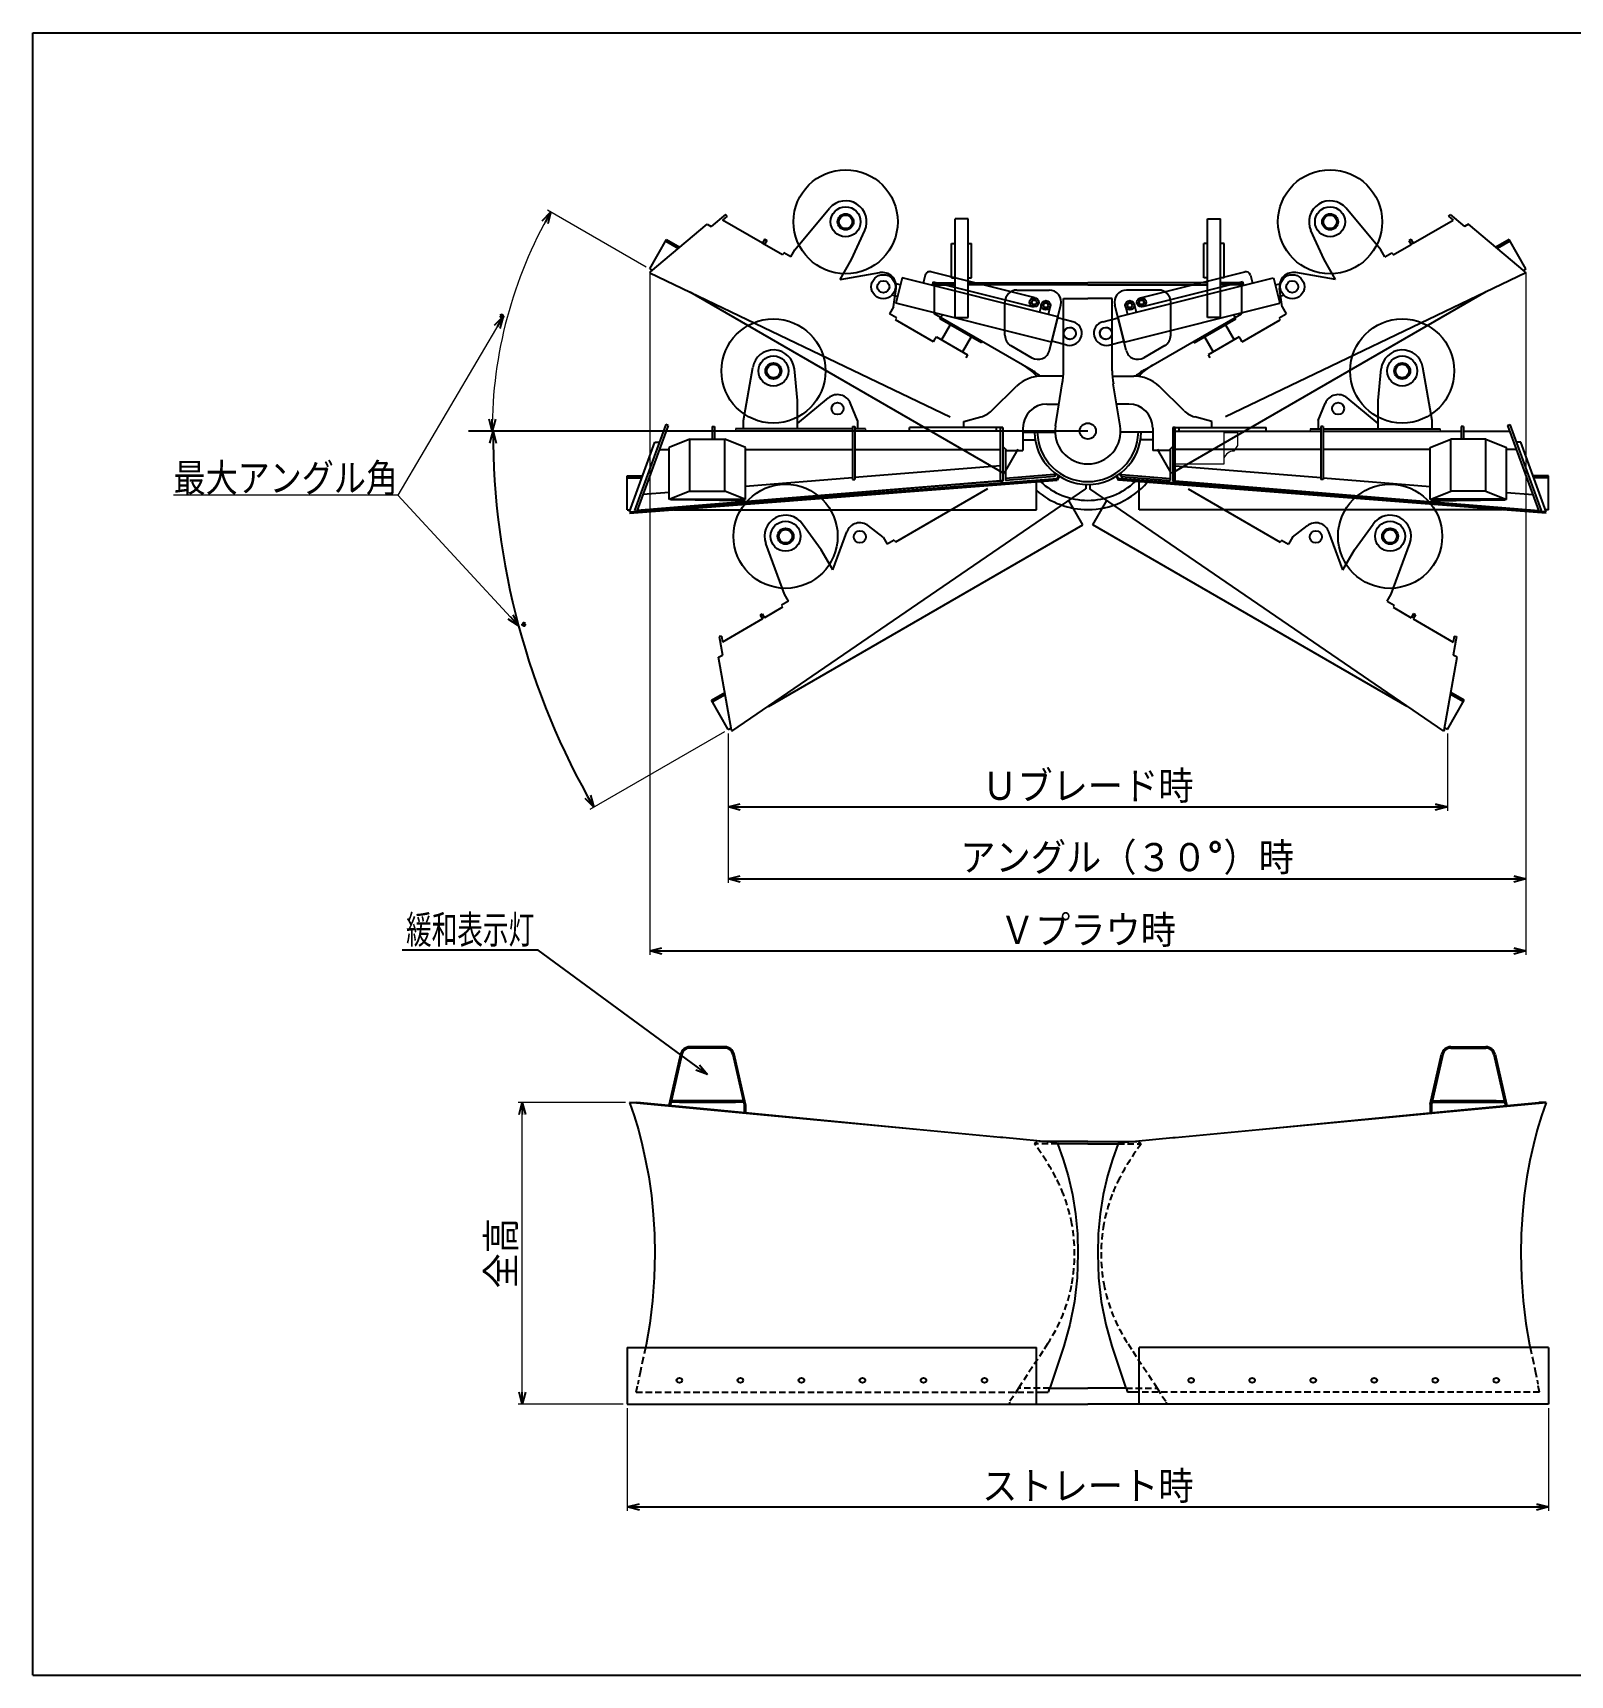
# Model space of a CAD drawing. Header units: millimetres. Extents: x -292 to 292, y -205 to 205.
# Drawn here: x -292 to 91.9, y -205 to 205 of the extents above; entities that cross this region are included whole.
import ezdxf
from ezdxf.enums import TextEntityAlignment as Align

# ---------------------------------------------------------------- set-up
doc = ezdxf.new("R2010")
doc.units = ezdxf.units.MM
doc.header["$LTSCALE"] = 0.25
doc.linetypes.add('DASHED2', pattern=[9.525, 6.35, -3.175])
doc.linetypes.add('DIVIDE', pattern=[31.75, 12.7, -6.35, 0, -6.35, 0, -6.35])
doc.layers.add('Layer0016', color=7, linetype='Continuous')
doc.styles.add('dcStyle0', font='txt.shx', dxfattribs={"bigfont": 'bigfont'})
doc.dimstyles.new('dc_Ang01', dxfattribs={"dimtxt": 8, "dimasz": 3.000002, "dimexe": 1, "dimexo": 1, "dimgap": 1.000001, "dimtad": 3, "dimdsep": 46, "dimtxsty": 'dcStyle0', "dimblk1": 'OPEN30', "dimblk2": 'OPEN30', "dimsah": 1, "dimcen": 0.09, "dimclrd": 7, "dimclre": 7, "dimclrt": 7, "dimadec": 0, "dimazin": 2, "dimtfac": 1, "dimtdec": 4, "dimtmove": 0, "dimatfit": 3, "dimfxl": 1, "dimarcsym": 1})
doc.dimstyles.new('dc_Rotated', dxfattribs={"dimtxt": 8, "dimasz": 3.000002, "dimexe": 1, "dimexo": 1, "dimgap": 1, "dimtad": 3, "dimdec": 1, "dimdsep": 46, "dimtxsty": 'dcStyle0', "dimblk1": 'OPEN30', "dimblk2": 'OPEN30', "dimsah": 1, "dimcen": 0.09, "dimclrd": 7, "dimclre": 7, "dimclrt": 7, "dimadec": 0, "dimazin": 2, "dimtfac": 1, "dimtdec": 4, "dimtmove": 0, "dimatfit": 3, "dimfxl": 1, "dimarcsym": 1})

# ---------------------------------------------------------------- blocks, each defined once
blk = doc.blocks.new('DC_GROUP_ＤＸ７_1')
at = {"layer": 'Layer0016', "color": 3, "linetype": 'Continuous', "lineweight": 25}
for p, q in [((-142.99, -62), (-141.84, -65.33)), ((-141.84, -65.33), (-140.79, -68.88)), ((-140.79, -68.88), (-139.83, -72.63)), ((-139.83, -72.63), (-138.97, -76.55)), ((-138.97, -76.55), (-138.21, -80.63)), ((-138.21, -80.63), (-137.54, -85.23)), ((-137.54, -85.23), (-137.06, -89.99)), ((-137.06, -89.99), (-136.76, -94.88)), ((-136.76, -94.88), (-136.66, -99.82)), ((-136.66, -99.82), (-136.81, -105.75)), ((-136.81, -105.75), (-137.23, -111.58)), ((-137.23, -111.58), (-137.92, -117.21)), ((-137.92, -117.21), (-138.88, -122.55)), ((-138.88, -122.55), (-139.02, -123.22))]:
    blk.add_line(p, q, dxfattribs=at)
at = {"layer": 'Layer0016', "color": 3, "linetype": 'DASHED2', "lineweight": 25}
for p, q in [((-139.56, -125.8), (-140.25, -129.06)), ((-139.02, -123.22), (-139.56, -125.8)), ((-140.25, -129.06), (-140.93, -132.32)), ((-141.35, -134.32), (-140.93, -132.32))]:
    blk.add_line(p, q, dxfattribs=at)
blk = doc.blocks.new('DC_GROUP_ＤＸ７_2')
at = {"layer": 'Layer0016', "color": 3, "linetype": 'Continuous', "lineweight": 25}
for p, q in [((-74.95, 143.8), (-76.53, 137.5)), ((-36.05, 134.08), (-74.95, 143.8)), ((-69.16, 144.52), (-69.67, 142.48)), ((-41.67, 138.83), (-67.76, 145.35)), ((-76.11, 139.19), (-77.47, 139.53)), ((-75.38, 142.1), (-76.74, 142.44)), ((-67.21, 142.84), (-67.44, 141.92)), ((-67.21, 142.84), (-42.22, 136.6)), ((-37.63, 127.78), (-76.53, 137.5)), ((-40.15, 137.27), (-40.66, 135.23)), ((-37.92, 136.71), (-38.43, 134.68)), ((-36.05, 134.08), (-37.63, 127.78)), ((-32.33, 132.89), (-36.11, 133.84)), ((-33.78, 127.07), (-37.57, 128.02))]:
    blk.add_line(p, q, dxfattribs=at)
for centre, radius in [((-79.62, 141.62), 3), ((-79.62, 141.62), 1.5), ((-41.94, 137.72), 1.15), ((-41.94, 137.72), 0.658), ((-41.94, 137.72), 0.572), ((-39.03, 136.99), 1.15), ((-39.03, 136.99), 0.658), ((-39.03, 136.99), 0.572), ((-33.05, 129.98), 1.5)]:
    blk.add_circle(centre, radius, dxfattribs=at)
for centre, radius, start, end in [((-68.04, 144.24), 1.15, 75.9717, 165.9717), ((-33.05, 129.98), 3, 255.9717, 75.9717)]:
    blk.add_arc(centre, radius, start, end, dxfattribs=at)
blk = doc.blocks.new('DC_GROUP_ＤＸ７_3')
at = {"layer": 'Layer0016', "color": 3, "linetype": 'Continuous', "lineweight": 25}
for p, q in [((84.73, -65.33), (83.68, -68.88)), ((85.88, -62), (84.73, -65.33)), ((83.68, -68.88), (82.72, -72.63)), ((82.72, -72.63), (81.86, -76.55)), ((81.86, -76.55), (81.1, -80.63)), ((81.1, -80.63), (80.43, -85.23)), ((80.43, -85.23), (79.95, -89.99)), ((79.95, -89.99), (79.65, -94.88)), ((79.65, -94.88), (79.55, -99.82)), ((79.55, -99.82), (79.7, -105.75)), ((79.7, -105.75), (80.12, -111.58)), ((80.12, -111.58), (80.81, -117.21)), ((80.81, -117.21), (81.77, -122.55)), ((81.77, -122.55), (81.91, -123.22))]:
    blk.add_line(p, q, dxfattribs=at)
at = {"layer": 'Layer0016', "color": 4, "linetype": 'DASHED2', "lineweight": 25}
for p, q in [((81.91, -123.22), (82.46, -125.8)), ((82.46, -125.8), (83.14, -129.06)), ((83.14, -129.06), (83.82, -132.32)), ((84.25, -134.32), (83.82, -132.32))]:
    blk.add_line(p, q, dxfattribs=at)
blk = doc.blocks.new('DC_GROUP_ＤＸ７_4')
at = {"layer": 'Layer0016', "color": 3, "linetype": 'Continuous', "lineweight": 25}
for p, q in [((-21.06, 134.08), (17.85, 143.8)), ((-15.44, 138.83), (10.65, 145.35)), ((12.05, 144.52), (12.56, 142.48)), ((17.85, 143.8), (19.42, 137.5)), ((10.1, 142.84), (-14.89, 136.6)), ((10.1, 142.84), (10.33, 141.92)), ((18.27, 142.1), (19.63, 142.44)), ((19, 139.19), (20.36, 139.53)), ((-19.48, 127.78), (19.42, 137.5)), ((-19.19, 136.71), (-18.68, 134.68)), ((-16.96, 137.27), (-16.45, 135.23)), ((-24.78, 132.89), (-21, 133.84)), ((-21.06, 134.08), (-19.48, 127.78)), ((-23.33, 127.07), (-19.54, 128.02))]:
    blk.add_line(p, q, dxfattribs=at)
for centre, radius in [((22.51, 141.62), 3), ((22.51, 141.62), 1.5), ((-18.08, 136.99), 1.15), ((-18.08, 136.99), 0.658), ((-18.08, 136.99), 0.572), ((-15.16, 137.72), 1.15), ((-15.16, 137.72), 0.658), ((-15.16, 137.72), 0.572), ((-24.05, 129.98), 1.5)]:
    blk.add_circle(centre, radius, dxfattribs=at)
for centre, radius, start, end in [((10.93, 144.24), 1.15, 14.0283, 104.0283), ((-24.05, 129.98), 3, 104.0283, 284.0283)]:
    blk.add_arc(centre, radius, start, end, dxfattribs=at)
blk = doc.blocks.new('_Open30')
at = {"color": 0, "linetype": 'ByBlock', "lineweight": -2}
for p, q in [((-1, 0.267949), (0, 0)), ((0, 0), (-1, -0.267949)), ((0, 0), (-1, 0))]:
    blk.add_line(p, q, dxfattribs=at)
blk = doc.blocks.new('*D6')
at = {"layer": 'Layer0016', "color": 7, "linetype": 'Continuous', "lineweight": 13}
for p, q in [((-143.55, -138.32), (-143.55, -164.01)), ((86.45, -138.32), (86.45, -164.01))]:
    blk.add_line(p, q, dxfattribs=at)
at = {"layer": 'Layer0016', "color": 7, "linetype": 'Continuous', "lineweight": 25}
blk.add_line((-143.55, -163.01), (86.45, -163.01), dxfattribs=at)
at = {"layer": 'Layer0016', "color": 7, "xscale": 3.000002807615286, "yscale": 2.999989368223643}
for p, rotation in [((-143.55, -163.01), 180), ((86.45, -163.01), 360)]:
    blk.add_blockref('_Open30', p, dxfattribs=dict(at, rotation=rotation))
at = {"layer": 'Layer0016', "color": 7, "insert": (-28.55, -162.01), "char_height": 8, "attachment_point": 8, "style": 'dcStyle0'}
blk.add_mtext('\\T1.00;ストレート時', dxfattribs=at)
blk = doc.blocks.new('*D7')
at = {"layer": 'Layer0016', "color": 7, "linetype": 'Continuous', "lineweight": 13}
for p, q in [((-118.33, 30.07), (-118.33, 10.76)), ((61.22, 30.07), (61.22, 10.76))]:
    blk.add_line(p, q, dxfattribs=at)
at = {"layer": 'Layer0016', "color": 7, "linetype": 'Continuous', "lineweight": 25}
blk.add_line((-118.33, 11.76), (61.22, 11.76), dxfattribs=at)
at = {"layer": 'Layer0016', "color": 7, "xscale": 3.000002807615286, "yscale": 2.999989368223643}
for p, rotation in [((-118.33, 11.76), 180), ((61.22, 11.76), 360)]:
    blk.add_blockref('_Open30', p, dxfattribs=dict(at, rotation=rotation))
at = {"layer": 'Layer0016', "color": 7, "insert": (-28.55, 12.76), "char_height": 8, "attachment_point": 8, "style": 'dcStyle0'}
blk.add_mtext('\\T1.00;Ｕブレード時', dxfattribs=at)
blk = doc.blocks.new('*D8')
at = {"layer": 'Layer0016', "color": 7, "linetype": 'Continuous', "lineweight": 13}
for p, q in [((-137.97, 145.07), (-137.97, -25.2)), ((80.86, 145.07), (80.86, -25.2))]:
    blk.add_line(p, q, dxfattribs=at)
at = {"layer": 'Layer0016', "color": 7, "linetype": 'Continuous', "lineweight": 25}
blk.add_line((-137.97, -24.2), (80.86, -24.2), dxfattribs=at)
at = {"layer": 'Layer0016', "color": 7, "xscale": 3.000002807615286, "yscale": 2.999989368223643}
for p, rotation in [((-137.97, -24.2), 180), ((80.86, -24.2), 360)]:
    blk.add_blockref('_Open30', p, dxfattribs=dict(at, rotation=rotation))
at = {"layer": 'Layer0016', "color": 7, "insert": (-28.55, -23.2), "char_height": 8, "attachment_point": 8, "style": 'dcStyle0'}
blk.add_mtext('\\T1.00;Ｖプラウ時', dxfattribs=at)
blk = doc.blocks.new('*D9')
at = {"layer": 'Layer0016', "color": 7, "linetype": 'Continuous', "lineweight": 13}
for p, q in [((80.86, 145.07), (80.86, -7.22)), ((-118.33, 30.07), (-118.33, -7.22))]:
    blk.add_line(p, q, dxfattribs=at)
at = {"layer": 'Layer0016', "color": 7, "linetype": 'Continuous', "lineweight": 25}
blk.add_line((-118.33, -6.22), (80.86, -6.22), dxfattribs=at)
at = {"layer": 'Layer0016', "color": 7, "xscale": 3.000002807615286, "yscale": 2.999989368223643}
for p, rotation in [((-118.33, -6.22), 180), ((80.86, -6.22), 360)]:
    blk.add_blockref('_Open30', p, dxfattribs=dict(at, rotation=rotation))
at = {"layer": 'Layer0016', "color": 7, "insert": (-18.74, -5.22), "char_height": 8, "attachment_point": 8, "style": 'dcStyle0'}
blk.add_mtext('\\T1.00;アングル（３０°）時', dxfattribs=at)
blk = doc.blocks.new('*D12')
at = {"layer": 'Layer0016', "color": 7, "linetype": 'Continuous', "lineweight": 13}
for p, q in [((-143.99, -62), (-170.79, -62)), ((-169.79, -137.32), (-169.79, -62)), ((-144.55, -137.32), (-170.79, -137.32))]:
    blk.add_line(p, q, dxfattribs=at)
at = {"layer": 'Layer0016', "color": 7, "xscale": 3.000002807615286, "yscale": 2.999989368223643}
for p, rotation in [((-169.79, -62), 90), ((-169.79, -137.32), 270)]:
    blk.add_blockref('_Open30', p, dxfattribs=dict(at, rotation=rotation))
at = {"layer": 'Layer0016', "color": 7, "insert": (-170.79, -99.66), "char_height": 8, "attachment_point": 8, "rotation": 90, "style": 'dcStyle0'}
blk.add_mtext('\\T1.00;全高', dxfattribs=at)
blk = doc.blocks.new('DC_GROUP_ＤＸ７_8')
at = {"layer": 'Layer0016', "color": 7, "linetype": 'Continuous', "lineweight": 25}
for p, q in [((-165.8, -23.97), (-199.8, -23.97)), ((-123.55, -55.08), (-165.8, -23.97))]:
    blk.add_line(p, q, dxfattribs=at)
at = {"layer": 'Layer0016', "color": 7, "xscale": 3.000002807615286, "yscale": 2.999989368223643, "rotation": 323.6364104302295}
blk.add_blockref('_Open30', (-123.55, -55.08), dxfattribs=at)
at = {"layer": 'Layer0016', "color": 7, "style": 'dcStyle0', "width": 0.965517}
blk.add_text('緩和表示灯', height=8, dxfattribs=at).set_placement((-198.8, -23.17), (-166.8, -23.17), align=Align.FIT)
blk = doc.blocks.new('*D14')
at = {"layer": 'Layer0016', "color": 7, "linetype": 'Continuous', "lineweight": 13}
blk.add_line((-163.5, 160.82), (-138.83, 146.57), dxfattribs=at)
blk.add_arc((-67.83, 105.58), 109.47, 150, 180, dxfattribs=at)
at = {"layer": 'Layer0016', "color": 7, "xscale": 3.000002807615286, "yscale": 2.999989368223643}
for p, rotation in [((-162.64, 160.32), 60.78511040314626), ((-177.3, 105.58), 269.2148895968509)]:
    blk.add_blockref('_Open30', p, dxfattribs=dict(at, rotation=rotation))
at = {"layer": 'Layer0016', "color": 7, "insert": (-174.54, 134.17), "char_height": 8, "attachment_point": 8, "rotation": 75, "style": 'dcStyle0'}
blk.add_mtext('\\T1.00;.', dxfattribs=at)
blk = doc.blocks.new('*D15')
at = {"layer": 'Layer0016', "color": 7, "linetype": 'Continuous', "lineweight": 13}
blk.add_line((-152.79, 11.18), (-119.19, 30.57), dxfattribs=at)
at = {"layer": 'Layer0016', "color": 7, "linetype": 'Continuous', "lineweight": 25}
blk.add_arc((10.72, 105.58), 187.82, 180, 210, dxfattribs=at)
at = {"layer": 'Layer0016', "color": 7, "xscale": 3.000002807615286, "yscale": 2.999989368223643}
for p, rotation in [((-177.09, 105.58), 90.45759603527773), ((-151.93, 11.68), 299.542403964722)]:
    blk.add_blockref('_Open30', p, dxfattribs=dict(at, rotation=rotation))
at = {"layer": 'Layer0016', "color": 7, "insert": (-169.73, 57.23), "char_height": 8, "attachment_point": 8, "rotation": 285, "style": 'dcStyle0'}
blk.add_mtext('\\T1.00;.', dxfattribs=at)
blk = doc.blocks.new('DC_GROUP_ＤＸ７_9')
at = {"layer": 'Layer0016', "color": 7, "linetype": 'Continuous', "lineweight": 13}
for p, q in [((-174.54, 134.17), (-200.84, 89.62)), ((-200.84, 89.62), (-256.84, 89.62))]:
    blk.add_line(p, q, dxfattribs=at)
at = {"layer": 'Layer0016', "color": 7, "xscale": 3.000002807615286, "yscale": 2.999989368223643, "rotation": 59.44519761546316}
blk.add_blockref('_Open30', (-174.54, 134.17), dxfattribs=at)
at = {"layer": 'Layer0016', "color": 7, "style": 'dcStyle0', "width": 1.195122}
blk.add_text('最大アングル角', height=8, dxfattribs=at).set_placement((-256.84, 89.62), (-200.84, 89.62), align=Align.FIT)
blk = doc.blocks.new('DC_GROUP_ＤＸ７_10')
at = {"layer": 'Layer0016', "color": 7, "linetype": 'Continuous', "lineweight": 13}
for p, q in [((-200.84, 89.62), (-256.84, 89.62)), ((-170.69, 56.97), (-200.84, 89.62))]:
    blk.add_line(p, q, dxfattribs=at)
at = {"layer": 'Layer0016', "color": 7, "xscale": 3.000002807615286, "yscale": 2.999989368223643, "rotation": 312.7165060193853}
blk.add_blockref('_Open30', (-170.69, 56.97), dxfattribs=at)
at = {"layer": 'Layer0016', "color": 7, "style": 'dcStyle0', "width": 1.195122}
blk.add_text('最大アングル角', height=8, dxfattribs=at).set_placement((-256.84, 89.62), (-200.84, 89.62), align=Align.FIT)

msp = doc.modelspace()

# ---------------------------------------------------------------- linework, layer by layer
at = {"layer": 'Layer0016', "color": 3, "linetype": 'Continuous', "lineweight": 25}
for p, q in [((-292, -205), (-292, 205)), ((-292, 205), (292, 205)), ((-101.733, 150.835), (-93.064, 161.193)), ((44.623, 150.835), (35.954, 161.193)), ((-137.741, 145.33), (-123.58, 157.213)), ((-123.58, 157.213), (-122.611, 156.653)), ((-119.012, 159.673), (-122.611, 156.653)), ((-118.627, 159.214), (-119.776, 158.249)), ((-109.788, 152.483), (-119.776, 158.249)), ((-118.627, 159.214), (-119.012, 159.673)), ((-61.663, 133.903), (-61.663, 158.589)), ((-58.463, 158.589), (-61.663, 158.589)), ((-58.463, 133.903), (-58.463, 158.589)), ((1.353, 133.903), (1.353, 158.589)), ((1.353, 158.589), (4.553, 158.589)), ((4.553, 133.903), (4.553, 158.589)), ((52.678, 152.483), (62.666, 158.249)), ((61.517, 159.214), (61.903, 159.673)), ((61.517, 159.214), (62.666, 158.249)), ((61.903, 159.673), (65.502, 156.653)), ((66.471, 157.213), (65.502, 156.653)), ((80.632, 145.33), (66.471, 157.213)), ((-137.968, 146.074), (-133.751, 153.378)), ((-133.968, 153.003), (-130.787, 151.166)), ((-133.751, 153.378), (-130.434, 151.462)), ((-109.216, 153.473), (-109.788, 152.483)), ((-108.697, 153.173), (-109.268, 152.183)), ((-104.765, 149.583), (-109.268, 152.183)), ((-109.216, 153.473), (-108.697, 153.173)), ((-87.542, 148.415), (-84.257, 155.654)), ((-62.563, 143.841), (-62.563, 152.434)), ((-62.563, 152.434), (-61.663, 152.434)), ((-58.463, 152.434), (-57.563, 152.434)), ((-57.563, 143.841), (-57.563, 152.434)), ((0.453, 143.841), (0.453, 152.434)), ((1.353, 152.434), (0.453, 152.434)), ((5.453, 152.434), (4.553, 152.434)), ((5.453, 143.841), (5.453, 152.434)), ((30.432, 148.415), (27.147, 155.654)), ((47.655, 149.583), (52.159, 152.183)), ((52.107, 153.473), (51.587, 153.173)), ((51.587, 153.173), (52.159, 152.183)), ((52.107, 153.473), (52.678, 152.483)), ((76.641, 153.378), (73.324, 151.462)), ((76.858, 153.003), (73.677, 151.166)), ((80.858, 146.074), (76.641, 153.378)), ((-102.733, 149.103), (-104.465, 150.103)), ((-102.733, 149.103), (-101.733, 150.835)), ((-90.415, 143.438), (-87.542, 148.415)), ((33.305, 143.438), (30.432, 148.415)), ((45.623, 149.103), (44.623, 150.835)), ((45.623, 149.103), (47.355, 150.103)), ((-137.968, 146.074), (-137.308, 145.694)), ((-137.741, 145.33), (-137.9, 145.056)), ((-137.9, 145.056), (-62.939, 109.171)), ((-90.415, 143.438), (-80.469, 145.133)), ((-62.563, 143.841), (-61.663, 143.841)), ((-58.463, 143.841), (-57.563, 143.841)), ((1.353, 143.841), (0.453, 143.841)), ((5.453, 143.841), (4.553, 143.841)), ((80.79, 145.056), (5.829, 109.171)), ((33.305, 143.438), (23.36, 145.133)), ((80.858, 146.074), (80.198, 145.694)), ((80.632, 145.33), (80.79, 145.056)), ((-127.974, 140.305), (-49.46, 94.974)), ((-77.051, 136.585), (-76.414, 141.205)), ((-66.955, 142.583), (-66.955, 134.88)), ((-66.955, 142.583), (-61.663, 142.583)), ((-66.955, 142.081), (-61.663, 142.081)), ((-58.463, 142.583), (-28.555, 142.583)), ((-28.555, 142.081), (-58.463, 142.081)), ((-53.832, 142.581), (-52.678, 142.581)), ((-49.832, 142.581), (-48.678, 142.581)), ((-46.247, 140.783), (-38.197, 140.783)), ((-41.932, 142.581), (-40.778, 142.581)), ((-37.932, 142.581), (-36.778, 142.581)), ((1.353, 142.583), (-28.555, 142.583)), ((-28.555, 142.081), (1.353, 142.081)), ((-19.178, 142.581), (-20.332, 142.581)), ((-10.863, 140.783), (-18.913, 140.783)), ((-15.178, 142.581), (-16.332, 142.581)), ((-7.278, 142.581), (-8.432, 142.581)), ((70.864, 140.305), (-7.65, 94.974)), ((-3.278, 142.581), (-4.432, 142.581)), ((9.845, 142.583), (4.553, 142.583)), ((9.845, 142.081), (4.553, 142.081)), ((9.845, 142.583), (9.845, 134.88)), ((19.942, 136.585), (19.304, 141.205)), ((-77.051, 136.585), (-78.051, 134.853)), ((-49.247, 129.506), (-49.247, 137.783)), ((-38.11, 125.761), (-35.287, 137.055)), ((-34.655, 120.653), (-34.655, 138.693)), ((-34.655, 138.693), (-28.555, 138.693)), ((-22.455, 138.693), (-28.555, 138.693)), ((-22.455, 120.653), (-22.455, 138.693)), ((-18.999, 125.761), (-21.823, 137.055)), ((-7.863, 129.506), (-7.863, 137.783)), ((19.942, 136.585), (20.942, 134.853)), ((-76.319, 133.853), (-78.051, 134.853)), ((-67.093, 127.833), (-76.619, 133.333)), ((-42.688, 120.869), (-66.955, 134.88)), ((-65.506, 133.581), (-65.306, 133.928)), ((-55.114, 127.581), (-65.506, 133.581)), ((-62.93, 132.094), (-65.08, 128.37)), ((-61.663, 133.903), (-58.463, 133.903)), ((-14.422, 120.869), (9.845, 134.88)), ((-1.996, 127.581), (8.396, 133.581)), ((4.553, 133.903), (1.353, 133.903)), ((5.82, 132.094), (7.97, 128.37)), ((8.396, 133.581), (8.196, 133.928)), ((9.983, 127.833), (19.51, 133.333)), ((19.21, 133.853), (20.942, 134.853)), ((-67.093, 127.833), (-66.643, 128.612)), ((-66.357, 129.108), (-66.807, 128.328)), ((-66.357, 129.108), (-58.563, 124.608)), ((-57.69, 129.069), (-59.84, 125.345)), ((-55.114, 127.581), (-54.914, 127.928)), ((-1.996, 127.581), (-2.196, 127.928)), ((0.581, 129.069), (2.731, 125.345)), ((9.247, 129.108), (1.453, 124.608)), ((9.247, 129.108), (9.697, 128.328)), ((9.983, 127.833), (9.533, 128.612)), ((-58.563, 124.608), (-59.013, 123.828)), ((-47.747, 126.908), (-42.521, 123.89)), ((-9.363, 126.908), (-14.589, 123.89)), ((1.453, 124.608), (1.903, 123.828)), ((-114.555, 108.183), (-112.226, 121.488)), ((-101.055, 113.183), (-101.83, 121.095)), ((-34.699, 119.331), (-40.055, 119.331)), ((-34.699, 119.331), (-40.055, 119.331)), ((-22.411, 119.331), (-17.055, 119.331)), ((-22.411, 119.331), (-17.055, 119.331)), ((43.945, 113.183), (44.72, 121.095)), ((57.445, 108.183), (55.116, 121.488)), ((-52.612, 110.641), (-46.346, 116.766)), ((-36.655, 106.923), (-34.923, 117.388)), ((-20.455, 106.923), (-22.187, 117.388)), ((-4.498, 110.641), (-10.763, 116.766)), ((-101.055, 107.437), (-93.289, 113.877)), ((-101.055, 106.183), (-101.055, 113.183)), ((-86.055, 108.183), (-87.813, 112.503)), ((-38.755, 112.331), (-35.76, 112.331)), ((-38.055, 112.331), (-36.055, 112.331)), ((-38.055, 112.331), (-36.055, 112.331)), ((-38.055, 112.331), (-36.055, 112.331)), ((-18.355, 112.331), (-21.35, 112.331)), ((-19.055, 112.331), (-21.055, 112.331)), ((-19.055, 112.331), (-21.055, 112.331)), ((-19.055, 112.331), (-21.055, 112.331)), ((28.945, 108.183), (30.703, 112.503)), ((43.945, 107.437), (36.179, 113.877)), ((43.945, 106.183), (43.945, 113.183)), ((-133.939, 107.198), (-141.742, 85.758)), ((-133.375, 106.993), (-141.178, 85.553)), ((-133.375, 106.993), (-133.939, 107.198)), ((-122.355, 106.726), (-121.755, 106.726)), ((-122.355, 106.726), (-122.355, 103.595)), ((-121.755, 106.726), (-121.755, 103.595)), ((-114.555, 106.183), (-114.555, 108.183)), ((-87.355, 106.726), (-86.755, 106.726)), ((-87.355, 106.726), (-87.355, 93.929)), ((-86.755, 106.726), (-86.755, 93.978)), ((-86.055, 108.183), (-86.055, 106.183)), ((-59.555, 107.983), (-55.254, 109.136)), ((-59.555, 106.483), (-59.555, 107.983)), ((2.445, 107.983), (-1.856, 109.136)), ((2.445, 106.483), (2.445, 107.983)), ((28.945, 108.183), (28.945, 106.183)), ((30.245, 106.726), (29.645, 106.726)), ((29.645, 106.726), (29.645, 93.978)), ((30.245, 106.726), (30.245, 93.929)), ((57.445, 106.183), (57.445, 108.183)), ((65.245, 106.726), (64.645, 106.726)), ((64.645, 106.726), (64.645, 103.595)), ((65.245, 106.726), (65.245, 103.595)), ((76.265, 106.993), (76.829, 107.198)), ((76.265, 106.993), (84.068, 85.553)), ((76.829, 107.198), (84.632, 85.758)), ((-142.987, 85.412), (-136.664, 102.783)), ((-136.664, 102.783), (-135.545, 102.783)), ((-122.355, 105.583), (-133.888, 105.583)), ((-127.978, 103.595), (-133.095, 101.468)), ((-127.978, 103.595), (-119.171, 103.595)), ((-127.978, 90.595), (-127.978, 103.595)), ((-87.355, 105.583), (-121.755, 105.583)), ((-119.171, 90.595), (-119.171, 103.595)), ((-114.055, 101.468), (-119.171, 103.595)), ((-87.355, 106.183), (-116.555, 106.183)), ((-84.055, 106.183), (-86.755, 106.183)), ((-50.355, 105.583), (-86.755, 105.583)), ((-49.755, 106.483), (-73.055, 106.483)), ((-73.055, 105.583), (-73.055, 106.483)), ((-51.355, 105.583), (-51.355, 106.483)), ((-50.355, 93.059), (-50.355, 106.483)), ((-50.355, 106.483), (-49.755, 106.483)), ((-49.755, 106.483), (-49.755, 93.059)), ((-44.755, 106.331), (-44.755, 100.737)), ((-44.755, 105.283), (-36.76, 105.283)), ((-44.755, 103.383), (-41.708, 103.383)), ((-12.355, 105.283), (-20.35, 105.283)), ((-12.355, 103.383), (-15.402, 103.383)), ((-12.355, 106.331), (-12.355, 100.737)), ((-7.355, 106.483), (15.945, 106.483)), ((-7.355, 106.483), (-7.355, 93.059)), ((-6.755, 106.483), (-7.355, 106.483)), ((-6.755, 93.059), (-6.755, 106.483)), ((-6.755, 105.583), (29.645, 105.583)), ((-5.755, 105.583), (-5.755, 106.483)), ((15.945, 105.583), (15.945, 106.483)), ((26.945, 106.183), (29.645, 106.183)), ((30.245, 106.183), (59.445, 106.183)), ((30.245, 105.583), (64.645, 105.583)), ((56.945, 101.468), (62.062, 103.595)), ((70.869, 103.595), (62.062, 103.595)), ((62.062, 90.595), (62.062, 103.595)), ((65.245, 105.583), (76.778, 105.583)), ((70.869, 90.595), (70.869, 103.595)), ((70.869, 103.595), (75.985, 101.468)), ((79.554, 102.783), (78.436, 102.783)), ((85.877, 85.412), (79.554, 102.783)), ((-135.55, 101.016), (-133.095, 101.016)), ((-133.095, 88.468), (-133.095, 101.468)), ((-114.055, 88.468), (-114.055, 101.468)), ((-114.055, 101.016), (-87.355, 101.016)), ((-86.755, 101.016), (-50.355, 101.016)), ((-48.755, 100.737), (-49.755, 101.737)), ((-49.46, 94.974), (-45.957, 101.041)), ((-49.155, 101.137), (-49.155, 93.259)), ((-48.755, 100.737), (-44.755, 100.737)), ((-8.355, 100.737), (-12.355, 100.737)), ((-7.65, 94.974), (-11.153, 101.041)), ((-8.355, 100.737), (-7.355, 101.737)), ((-7.955, 101.137), (-7.955, 93.259)), ((29.645, 101.016), (-6.755, 101.016)), ((56.945, 101.016), (30.245, 101.016)), ((56.945, 88.468), (56.945, 101.468)), ((75.985, 88.468), (75.985, 101.468)), ((78.44, 101.016), (75.985, 101.016)), ((-143.555, 85.943), (-143.555, 94.376)), ((-143.555, 94.376), (-139.724, 94.376)), ((-50.355, 96.909), (-86.755, 93.978)), ((-36.924, 94.714), (-49.155, 93.762)), ((-36.731, 95.048), (-36.924, 94.714)), ((-36.924, 94.714), (-36.866, 94.215)), ((-36.866, 94.215), (-36.491, 94.865)), ((-36.247, 93.721), (-35.845, 94.416)), ((-20.863, 93.721), (-21.265, 94.416)), ((-20.244, 94.215), (-20.619, 94.865)), ((-20.378, 95.048), (-20.186, 94.714)), ((-20.186, 94.714), (-20.244, 94.215)), ((-20.186, 94.714), (-7.955, 93.762)), ((-6.755, 96.909), (29.645, 93.978)), ((86.445, 94.376), (82.614, 94.376)), ((86.445, 85.943), (86.445, 94.376)), ((-143.555, 93.943), (-139.882, 93.943)), ((-142.987, 85.412), (-36.247, 93.721)), ((-142.987, 85.095), (-36.203, 93.347)), ((-50.355, 93.128), (-141.108, 85.746)), ((-50.355, 93.059), (-141.108, 85.746)), ((-133.095, 90.246), (-139.663, 89.717)), ((-127.978, 90.595), (-133.095, 88.468)), ((-127.978, 90.595), (-119.171, 90.595)), ((-114.055, 88.468), (-119.171, 90.595)), ((-117.412, 30.624), (-29.06, 91.162)), ((-117.412, 30.624), (-29.06, 91.162)), ((-87.355, 93.929), (-114.055, 91.779)), ((-87.355, 93.929), (-87.355, 93.509)), ((-87.355, 93.509), (-86.755, 93.509)), ((-86.755, 93.978), (-86.755, 93.509)), ((-53.59, 91.129), (-76.619, 77.833)), ((-50.355, 93.237), (-49.755, 93.237)), ((-50.355, 93.059), (-49.755, 93.059)), ((-36.866, 94.215), (-49.155, 93.259)), ((-41.355, 85.943), (-41.355, 92.948)), ((-36.203, 93.347), (-36.247, 93.721)), ((-35.656, 94.294), (-36.203, 93.347)), ((-29.06, 92.256), (-29.06, 91.162)), ((-28.05, 92.256), (-28.05, 91.162)), ((60.302, 30.624), (-28.05, 91.162)), ((60.302, 30.624), (-28.05, 91.162)), ((-21.454, 94.294), (-20.907, 93.347)), ((-20.907, 93.347), (-20.863, 93.721)), ((85.877, 85.095), (-20.907, 93.347)), ((85.877, 85.412), (-20.863, 93.721)), ((-20.244, 94.215), (-7.955, 93.259)), ((-15.755, 85.943), (-15.755, 92.948)), ((-6.755, 93.237), (-7.355, 93.237)), ((-6.755, 93.059), (-7.355, 93.059)), ((-6.755, 93.128), (83.998, 85.746)), ((-6.755, 93.059), (83.998, 85.746)), ((-3.52, 91.129), (19.51, 77.833)), ((29.645, 93.978), (29.645, 93.509)), ((30.245, 93.509), (29.645, 93.509)), ((30.245, 93.929), (30.245, 93.509)), ((30.245, 93.929), (56.945, 91.779)), ((56.945, 88.468), (62.062, 90.595)), ((70.869, 90.595), (62.062, 90.595)), ((70.869, 90.595), (75.985, 88.468)), ((75.985, 90.246), (82.553, 89.717)), ((86.445, 93.943), (82.772, 93.943)), ((-132.775, 88.425), (-132.775, 88.601)), ((-114.375, 88.174), (-132.775, 88.425)), ((-132.575, 88.595), (-114.575, 88.595)), ((-130.875, 88.595), (-116.235, 88.595)), ((-130.875, 88.595), (-116.235, 88.595)), ((-114.375, 88.601), (-114.375, 88.174)), ((-29.82, 82.174), (-33.323, 88.241)), ((-27.29, 82.174), (-23.787, 88.241)), ((57.265, 88.601), (57.265, 88.174)), ((57.265, 88.174), (75.665, 88.425)), ((75.465, 88.595), (57.465, 88.595)), ((73.765, 88.595), (59.125, 88.595)), ((75.665, 88.425), (75.665, 88.601)), ((-143.555, 85.943), (-142.793, 85.943)), ((-132.015, 85.943), (-41.355, 85.943)), ((-108.334, 36.844), (-29.82, 82.174)), ((-95.142, 75.915), (-99.769, 82.379)), ((51.224, 36.844), (-27.29, 82.174)), ((74.905, 85.943), (-15.755, 85.943)), ((38.032, 75.915), (42.659, 82.379)), ((86.445, 85.943), (85.684, 85.943)), ((-92.269, 70.938), (-88.763, 80.399)), ((-79.651, 79.085), (-83.334, 81.946)), ((-79.651, 79.085), (-78.651, 77.353)), ((-76.919, 78.353), (-78.651, 77.353)), ((19.81, 78.353), (21.542, 77.353)), ((22.542, 79.085), (21.542, 77.353)), ((22.542, 79.085), (26.224, 81.946)), ((35.159, 70.938), (31.654, 80.399)), ((-104.333, 64.835), (-108.969, 77.521)), ((-92.269, 70.938), (-95.142, 75.915)), ((35.159, 70.938), (38.032, 75.915)), ((47.223, 64.835), (51.859, 77.521)), ((-104.765, 61.583), (-109.268, 58.983)), ((-103.333, 63.103), (-105.065, 62.103)), ((-103.333, 63.103), (-104.333, 64.835)), ((46.223, 63.103), (47.223, 64.835)), ((46.223, 63.103), (47.955, 62.103)), ((47.655, 61.583), (52.159, 58.983)), ((-109.788, 58.683), (-119.776, 52.917)), ((-110.36, 59.673), (-109.84, 59.973)), ((-110.36, 59.673), (-109.788, 58.683)), ((-109.84, 59.973), (-109.268, 58.983)), ((52.73, 59.973), (52.159, 58.983)), ((53.25, 59.673), (52.678, 58.683)), ((52.678, 58.683), (62.666, 52.917)), ((53.25, 59.673), (52.73, 59.973)), ((-120.036, 54.394), (-120.627, 54.29)), ((-120.627, 54.29), (-119.811, 49.663)), ((-120.036, 54.394), (-119.776, 52.917)), ((62.927, 54.394), (62.666, 52.917)), ((63.517, 54.29), (62.702, 49.663)), ((62.927, 54.394), (63.517, 54.29)), ((-120.78, 49.103), (-119.811, 49.663)), ((63.671, 49.103), (62.702, 49.663)), ((-117.57, 30.898), (-120.78, 49.103)), ((60.46, 30.898), (63.671, 49.103)), ((-122.544, 38.378), (-119.227, 40.293)), ((-118.328, 31.074), (-122.544, 38.378)), ((-122.328, 38.003), (-119.147, 39.839)), ((61.218, 31.074), (65.435, 38.378)), ((65.218, 38.003), (62.037, 39.839)), ((65.435, 38.378), (62.117, 40.293)), ((-118.328, 31.074), (-117.668, 31.455)), ((-117.57, 30.898), (-117.412, 30.624)), ((60.46, 30.898), (60.302, 30.624)), ((61.218, 31.074), (60.559, 31.455)), ((-119.171, -48.141), (-127.978, -48.141)), ((-119.171, -48.461), (-127.978, -48.461)), ((62.062, -48.141), (70.869, -48.141)), ((62.062, -48.461), (70.869, -48.461)), ((-130.241, -49.947), (-133.079, -62.435)), ((-129.929, -50.018), (-132.767, -62.506)), ((-117.221, -50.018), (-114.383, -62.506)), ((-114.071, -62.435), (-116.909, -49.947)), ((56.961, -62.435), (59.799, -49.947)), ((60.111, -50.018), (57.273, -62.506)), ((72.819, -50.018), (75.657, -62.506)), ((73.131, -49.947), (75.969, -62.435)), ((-123.575, -63.832), (-142.987, -62.002)), ((-142.965, -62.002), (-141.178, -62.002)), ((-123.575, -63.704), (-141.178, -62.002)), ((-133.095, -62.577), (-133.095, -62.783)), ((-132.775, -62.577), (-132.775, -62.814)), ((-132.775, -62.577), (-132.775, -62.814)), ((-114.502, -61.981), (-132.648, -61.981)), ((-114.575, -61.661), (-132.575, -61.661)), ((-132.575, -61.661), (-132.575, -61.981)), ((-114.575, -61.661), (-132.575, -61.661)), ((-132.575, -61.661), (-132.575, -61.981)), ((-114.575, -61.981), (-132.575, -61.981)), ((-130.555, -61.661), (-116.555, -61.661)), ((-130.555, -61.981), (-116.555, -61.981)), ((-71.349, -68.756), (-123.575, -63.704)), ((-71.349, -68.756), (-123.575, -63.832)), ((-114.575, -61.661), (-114.575, -61.981)), ((-114.575, -61.661), (-114.575, -61.981)), ((-114.375, -62.577), (-114.375, -64.594)), ((-114.055, -62.577), (-114.055, -64.625)), ((14.239, -68.756), (59.445, -64.383)), ((14.239, -68.756), (59.125, -64.524)), ((56.945, -62.577), (56.945, -64.625)), ((57.265, -62.577), (57.265, -64.594)), ((57.392, -61.981), (75.538, -61.981)), ((57.465, -61.661), (75.465, -61.661)), ((57.465, -61.661), (57.465, -61.981)), ((57.465, -61.661), (75.465, -61.661)), ((57.465, -61.661), (57.465, -61.981)), ((57.465, -61.981), (75.465, -61.981)), ((59.125, -64.524), (73.445, -63.174)), ((73.445, -61.661), (59.445, -61.661)), ((73.445, -61.981), (59.445, -61.981)), ((59.445, -64.383), (73.445, -63.029)), ((73.445, -63.029), (84.068, -62.002)), ((73.445, -63.174), (85.877, -62.002)), ((75.465, -61.661), (75.465, -61.981)), ((75.465, -61.661), (75.465, -61.981)), ((75.665, -62.577), (75.665, -62.814)), ((75.665, -62.577), (75.665, -62.814)), ((75.985, -62.577), (75.985, -62.783)), ((85.856, -62.002), (84.068, -62.002)), ((-50.355, -70.735), (-71.349, -68.756)), ((-6.755, -70.735), (14.239, -68.756)), ((-49.755, -70.792), (-50.355, -70.735)), ((-36.178, -72.072), (-49.755, -70.792)), ((-28.555, -71.783), (-39.239, -71.783)), ((-36.178, -72.072), (-36.091, -72.3)), ((-36.091, -72.3), (-34.713, -76.259)), ((-28.555, -72.322), (-36.091, -72.322)), ((-28.555, -71.783), (-17.871, -71.783)), ((-28.555, -72.322), (-21.019, -72.322)), ((-21.019, -72.3), (-22.397, -76.259)), ((-20.932, -72.072), (-21.019, -72.3)), ((-20.932, -72.072), (-7.355, -70.792)), ((-7.355, -70.792), (-6.755, -70.735)), ((-34.713, -76.259), (-33.501, -80.378)), ((-22.397, -76.259), (-23.609, -80.378)), ((-33.501, -80.378), (-32.423, -85.034)), ((-23.609, -80.378), (-24.687, -85.034)), ((-32.423, -85.034), (-31.644, -89.864)), ((-24.687, -85.034), (-25.466, -89.864)), ((-31.644, -89.864), (-31.172, -94.813)), ((-25.466, -89.864), (-25.938, -94.813)), ((-31.172, -94.813), (-31.015, -99.822)), ((-25.938, -94.813), (-26.095, -99.822)), ((-31.015, -99.822), (-31.242, -105.832)), ((-26.095, -99.822), (-25.868, -105.832)), ((-31.242, -105.832), (-31.921, -111.74)), ((-25.868, -105.832), (-25.189, -111.74)), ((-31.921, -111.74), (-33.038, -117.444)), ((-25.189, -111.74), (-24.071, -117.444)), ((-33.038, -117.444), (-34.577, -122.847)), ((-24.071, -117.444), (-22.533, -122.847)), ((-34.577, -122.847), (-35.662, -126.103)), ((-22.533, -122.847), (-21.448, -126.103)), ((-143.555, -123.215), (-143.555, -137.322)), ((-143.555, -123.215), (-41.355, -123.215)), ((-41.355, -137.322), (-41.355, -123.215)), ((-35.662, -126.103), (-36.748, -129.36)), ((-21.448, -126.103), (-20.362, -129.36)), ((86.445, -123.215), (-15.755, -123.215)), ((-15.755, -137.322), (-15.755, -123.215)), ((86.445, -123.215), (86.445, -137.322)), ((-36.748, -129.36), (-38.066, -133.315)), ((-20.362, -129.36), (-19.044, -133.315)), ((-41.355, -134.322), (-38.455, -134.322)), ((-38.114, -133.299), (-38.455, -134.322)), ((-38.114, -133.322), (-28.555, -133.322)), ((-18.996, -133.322), (-28.555, -133.322)), ((-18.996, -133.299), (-18.655, -134.322)), ((-15.755, -134.322), (-18.655, -134.322)), ((-143.555, -137.322), (-41.355, -137.322)), ((-48.155, -137.322), (-28.555, -137.322)), ((-48.155, -137.322), (-28.555, -137.322)), ((-8.955, -137.322), (-28.555, -137.322)), ((-8.955, -137.322), (-28.555, -137.322)), ((86.445, -137.322), (-15.755, -137.322)), ((-292, -205), (292, -205))]:
    msp.add_line(p, q, dxfattribs=at)
at = {"layer": 'Layer0016', "color": 2, "linetype": 'DASHED2', "lineweight": 25}
for p, q in [((-109.268, 152.183), (-109.788, 152.483)), ((52.159, 152.183), (52.678, 152.483))]:
    msp.add_line(p, q, dxfattribs=at)
at = {"layer": 'Layer0016', "color": 3, "linetype": 'Continuous', "lineweight": 13}
for p, q in [((-104.465, 150.103), (-104.765, 149.583)), ((47.355, 150.103), (47.655, 149.583)), ((-76.319, 133.853), (-76.619, 133.333)), ((19.21, 133.853), (19.51, 133.333)), ((-116.555, 106.183), (-116.555, 105.583)), ((-84.055, 106.183), (-84.055, 105.583)), ((5.412, 105.583), (5.412, 97.303)), ((8.852, 105.133), (5.412, 105.133)), ((8.852, 105.583), (8.852, 101.983)), ((26.945, 106.183), (26.945, 105.583)), ((59.445, 106.183), (59.445, 105.583)), ((8.852, 101.983), (7.892, 100.587)), ((5.412, 97.303), (-6.755, 97.303)), ((-76.919, 78.353), (-76.619, 77.833)), ((19.81, 78.353), (19.51, 77.833)), ((-105.065, 62.103), (-104.765, 61.583)), ((47.955, 62.103), (47.655, 61.583))]:
    msp.add_line(p, q, dxfattribs=at)
at = {"layer": 'Layer0016', "color": 4, "linetype": 'DASHED2', "lineweight": 25}
for p, q in [((-65.306, 133.928), (-64.856, 134.707)), ((8.196, 133.928), (7.746, 134.707))]:
    msp.add_line(p, q, dxfattribs=at)
at = {"layer": 'Layer0016', "color": 7, "linetype": 'Continuous', "lineweight": 25}
msp.add_line((-28.555, 105.583), (-183.179, 105.583), dxfattribs=at)
at = {"layer": 'Layer0016', "color": 3, "linetype": 'DASHED2', "lineweight": 25}
for p, q in [((-41.891, -72.322), (-41.17, -71.783)), ((-36.091, -72.322), (-41.891, -72.322)), ((-39.239, -71.783), (-41.17, -71.783)), ((-21.019, -72.322), (-15.219, -72.322)), ((-17.871, -71.783), (-15.94, -71.783)), ((-15.219, -72.322), (-15.94, -71.783)), ((-38.6, -122.322), (-39.763, -124.087)), ((-18.51, -122.322), (-17.347, -124.087)), ((-39.763, -124.087), (-45.846, -133.322)), ((-17.347, -124.087), (-11.263, -133.322)), ((-141.355, -134.322), (-41.355, -134.322)), ((-45.846, -133.322), (-48.155, -136.826)), ((-38.114, -133.322), (-45.846, -133.322)), ((-18.996, -133.322), (-11.263, -133.322)), ((84.245, -134.322), (-15.755, -134.322)), ((-11.263, -133.322), (-8.955, -136.826)), ((-48.155, -136.826), (-48.155, -137.322)), ((-48.155, -136.826), (-48.155, -137.322)), ((-48.155, -136.826), (-48.155, -137.322)), ((-8.955, -136.826), (-8.955, -137.322)), ((-8.955, -136.826), (-8.955, -137.322)), ((-8.955, -136.826), (-8.955, -137.322))]:
    msp.add_line(p, q, dxfattribs=at)
at = {"layer": 'Layer0016', "color": 2, "linetype": 'DIVIDE', "lineweight": 25}
msp.add_line((-8.642, -137.322), (-8.955, -137.322), dxfattribs=at)
at = {"layer": 'Layer0016', "color": 3, "linetype": 'Continuous', "lineweight": 25}
for centre, radius in [((-89.038, 157.823), 13), ((31.928, 157.823), 13), ((-89.038, 157.823), 3.75), ((31.928, 157.823), 3.75), ((-89.038, 157.823), 2), ((-89.038, 157.823), 1.675), ((31.928, 157.823), 2), ((31.928, 157.823), 1.675), ((-107.055, 120.583), 13), ((49.945, 120.583), 13), ((-107.055, 120.583), 3.75), ((49.945, 120.583), 3.75), ((-107.055, 120.583), 2), ((-107.055, 120.583), 1.675), ((49.945, 120.583), 2), ((49.945, 120.583), 1.675), ((-91.055, 111.183), 1.5), ((33.945, 111.183), 1.5), ((-28.555, 105.583), 2), ((-28.555, 105.583), 2), ((-28.555, 105.583), 2), ((-28.555, 105.583), 2), ((-28.555, 105.583), 2), ((-28.555, 105.583), 2), ((-104.038, 79.323), 13), ((46.928, 79.323), 13), ((-104.038, 79.323), 3.75), ((46.928, 79.323), 3.75), ((-104.038, 79.323), 2), ((-104.038, 79.323), 1.675), ((-85.481, 79.183), 1.5), ((28.372, 79.183), 1.5), ((46.928, 79.323), 2), ((46.928, 79.323), 1.675)]:
    msp.add_circle(centre, radius, dxfattribs=at)
at = {"layer": 'Layer0016', "color": 4, "linetype": 'DASHED2', "lineweight": 25}
for centre in [(-33.055, 129.983), (-33.055, 129.983), (-24.055, 129.983), (-24.055, 129.983)]:
    msp.add_circle(centre, 1.5, dxfattribs=at)
at = {"layer": 'Layer0016', "color": 3, "linetype": 'Continuous', "lineweight": 25}
for centre, radius, start, end in [((-89.038, 157.823), 5.25, 335.5946, 140.07285), ((31.928, 157.823), 5.25, 39.92715, 204.4054), ((-79.881, 141.683), 3.5, 352.14879, 99.67052), ((22.772, 141.683), 3.5, 80.32948, 187.85121), ((-46.247, 137.783), 3, 90, 180), ((-38.197, 137.783), 3, 345.96376, 90), ((-18.913, 137.783), 3, 90, 194.03624), ((-10.863, 137.783), 3, 0, 90), ((-46.247, 129.506), 3, 180, 240), ((-10.863, 129.506), 3, 300, 0), ((-107.055, 120.583), 5.25, 5.5946, 170.07285), ((-41.021, 126.488), 3, 240, 345.96376), ((-16.089, 126.488), 3, 194.03624, 300), ((49.945, 120.583), 5.25, 9.92715, 174.4054), ((-40.055, 110.331), 9, 90, 134.35203), ((-52.28, 109.087), 15, 42.6578, 60), ((-50.188, 107.879), 15, 49.70763, 60), ((-54.655, 120.653), 20, 350.60329, 360), ((-2.455, 120.653), 20, 180, 189.39671), ((-17.055, 110.331), 9, 45.64797, 90), ((-6.922, 107.879), 15, 120, 130.29237), ((-4.83, 109.087), 15, 120, 137.3422), ((-91.055, 111.183), 3.5, 22.14879, 129.67052), ((-38.755, 106.331), 6, 90, 180), ((-18.355, 106.331), 6, 360, 90), ((33.945, 111.183), 3.5, 50.32948, 157.85121), ((-56.806, 114.931), 6, 285, 314.35203), ((-28.555, 105.583), 8.21, 170.60329, 270), ((-28.555, 105.583), 8.21, 270, 9.39671), ((-0.303, 114.931), 6, 225.64797, 255), ((-28.555, 105.583), 13.336, 181.289, 270), ((-28.555, 105.583), 12.615, 181.36271, 270), ((-28.555, 105.583), 12.615, 270, 358.63729), ((-28.555, 105.583), 13.336, 270, 358.711), ((-28.555, 105.583), 19.6, 229.2272, 270), ((-28.555, 105.583), 17.291, 226.59977, 270), ((-28.555, 105.583), 17.291, 270, 313.40023), ((-28.555, 105.583), 19.6, 270, 319.25477), ((-104.038, 79.323), 5.25, 35.5946, 200.07285), ((-85.481, 79.183), 3.5, 52.14879, 159.67052), ((28.372, 79.183), 3.5, 20.32948, 127.85121), ((46.928, 79.323), 5.25, 339.92715, 144.4054), ((-127.978, -50.461), 2.32, 90, 167.19573), ((-127.978, -50.461), 2, 90, 167.19573), ((-119.171, -50.461), 2.32, 12.80427, 90), ((-119.171, -50.461), 2, 12.80427, 90), ((62.062, -50.461), 2.32, 90, 167.19573), ((62.062, -50.461), 2, 90, 167.19573), ((70.869, -50.461), 2.32, 12.80427, 90), ((70.869, -50.461), 2, 12.80427, 90), ((-132.455, -62.577), 0.64, 167.19573, 180), ((-132.455, -62.577), 0.32, 167.19573, 180), ((-114.695, -62.577), 0.32, 0, 12.80427), ((-114.695, -62.577), 0.32, 0, 12.80427), ((-114.695, -62.577), 0.64, 0, 12.80427), ((57.585, -62.577), 0.64, 167.19573, 180), ((57.585, -62.577), 0.32, 167.19573, 180), ((57.585, -62.577), 0.32, 167.19573, 180), ((75.345, -62.577), 0.32, 360, 12.80427), ((75.345, -62.577), 0.64, 360, 12.80427)]:
    msp.add_arc(centre, radius, start, end, dxfattribs=at)
at = {"layer": 'Layer0016', "color": 3, "linetype": 'DASHED2', "lineweight": 25}
for centre, radius, start, end in [((-92.857, -110.367), 63.6, 27.68095, 36.74077), ((35.747, -110.367), 63.6, 143.25923, 152.31905), ((-72.755, -99.822), 40.9, 21.32379, 27.68095), ((15.645, -99.822), 40.9, 152.31905, 158.67621), ((-72.755, -99.822), 40.9, 10.56635, 21.32379), ((15.645, -99.822), 40.9, 158.67621, 169.43365), ((-72.755, -99.822), 40.9, 349.43365, 10.56635), ((15.645, -99.822), 40.9, 169.43365, 190.56635), ((-72.755, -99.822), 40.9, 326.6246, 349.43365), ((15.645, -99.822), 40.9, 190.56635, 213.3754)]:
    msp.add_arc(centre, radius, start, end, dxfattribs=at)
at = {"layer": 'Layer0016', "color": 3, "linetype": 'Continuous', "lineweight": 13}
msp.add_ellipse((7.892, 97.753), major_axis=(0, 2.834), ratio=0.9304053, start_param=6.2831853, end_param=7.5067605, dxfattribs=at)
at = {"layer": 'Layer0016', "color": 3, "linetype": 'Continuous', "lineweight": 25}
for centre, major_axis in [((-130.555, -131.403), (0.7, 0)), ((-115.315, -131.403), (0.7, 0)), ((-100.075, -131.403), (0.7, 0)), ((-84.835, -131.403), (0.7, 0)), ((-69.595, -131.403), (0.7, 0)), ((-54.355, -131.403), (0.7, 0)), ((-2.755, -131.403), (-0.7, 0)), ((12.485, -131.403), (-0.7, 0)), ((27.725, -131.403), (-0.7, 0)), ((42.965, -131.403), (-0.7, 0)), ((58.205, -131.403), (-0.7, 0)), ((73.445, -131.403), (-0.7, 0))]:
    msp.add_ellipse(centre, major_axis=major_axis, ratio=0.8660254, dxfattribs=at)

# ---------------------------------------------------------------- block references
at = {"layer": 'Layer0016', "linetype": 'Continuous'}
for name in ['DC_GROUP_ＤＸ７_2', 'DC_GROUP_ＤＸ７_4', 'DC_GROUP_ＤＸ７_9', 'DC_GROUP_ＤＸ７_10', 'DC_GROUP_ＤＸ７_8', 'DC_GROUP_ＤＸ７_1', 'DC_GROUP_ＤＸ７_3']:
    msp.add_blockref(name, (0, 0), dxfattribs=at)

# ---------------------------------------------------------------- dimensions: what is measured, and where the dimension line sits
at = {"layer": 'Layer0016', "linetype": 'Continuous', "lineweight": 13}
for base, line1, line2, picture, middle in [((-173.571, 133.915), ((-28.555, 105.583), (-183.179, 105.583)), ((-137.968, 146.074), (-137.308, 145.694)), '*D14', (-173.571, 133.915)), ((-170.692, 56.973), ((-118.328, 31.074), (-117.668, 31.455)), ((-28.555, 105.583), (-183.179, 105.583)), '*D15', (-170.692, 56.973))]:
    dim = msp.add_angular_dim_2l(base=base, line1=line1, line2=line2, text='.', dimstyle='dc_Ang01', override={"dimtxt": 8, "dimasz": 3.000002, "dimexe": 1, "dimexo": 1, "dimgap": 1.000001, "dimtad": 3, "dimtih": 0, "dimtoh": 0, "dimdec": 2, "dimlfac": 1, "dimzin": 8, "dimtxsty": 'dcStyle0', "dimblk1": 'Open30', "dimblk2": 'Open30', "dimsah": 1, "dimclrd": 7, "dimclre": 7, "dimclrt": 7, "dimazin": 2, "dimtofl": 1, "dimtolj": 0, "dimtzin": 8, "dimarcsym": 1}, dxfattribs=at)
    dim.commit()
    dim.dimension.update_dxf_attribs({"geometry": picture, "text_midpoint": middle, "dimtype": 162})
for base, p1, p2, text, picture, middle in [((80.858, -24.2), (-137.968, 146.074), (80.858, 146.074), 'Ｖプラウ時', '*D8', (-28.555, -24.2)), ((80.858, -6.218), (-118.328, 31.074), (80.858, 146.074), 'アングル（３０°）時', '*D9', (-18.735, -6.218)), ((61.218, 11.763), (-118.328, 31.074), (61.218, 31.074), 'Ｕブレード時', '*D7', (-28.555, 11.763)), ((86.445, -163.006), (-143.555, -137.322), (86.445, -137.322), 'ストレート時', '*D6', (-28.555, -163.006))]:
    dim = msp.add_linear_dim(base=base, p1=p1, p2=p2, text=text, dimstyle='dc_Rotated', override={"dimtxt": 8, "dimasz": 3.000002, "dimexe": 1, "dimexo": 1, "dimgap": 1, "dimtad": 3, "dimtih": 0, "dimtoh": 0, "dimdec": 1, "dimlfac": 1, "dimzin": 8, "dimtxsty": 'dcStyle0', "dimblk1": 'Open30', "dimblk2": 'Open30', "dimsah": 1, "dimclrd": 7, "dimclre": 7, "dimclrt": 7, "dimazin": 2, "dimtofl": 1, "dimtolj": 0, "dimtzin": 8, "dimarcsym": 1}, dxfattribs=at)
    dim.commit()
    dim.dimension.update_dxf_attribs({"geometry": picture, "text_midpoint": middle, "dimtype": 160})
dim = msp.add_linear_dim(base=(-169.795, -62.002), p1=(-143.555, -137.322), p2=(-142.987, -62.002), angle=90, text='全高', dimstyle='dc_Rotated', override={"dimtxt": 8, "dimasz": 3.000002, "dimexe": 1, "dimexo": 1, "dimgap": 1, "dimtad": 3, "dimtih": 0, "dimtoh": 0, "dimdec": 2, "dimlfac": 1, "dimzin": 8, "dimtxsty": 'dcStyle0', "dimblk1": 'Open30', "dimblk2": 'Open30', "dimsah": 1, "dimclrd": 7, "dimclre": 7, "dimclrt": 7, "dimazin": 2, "dimtofl": 1, "dimtolj": 0, "dimtzin": 8, "dimarcsym": 1}, dxfattribs=at)
dim.commit()
dim.dimension.update_dxf_attribs({"geometry": '*D12', "text_midpoint": (-169.795, -99.662), "dimtype": 160})

doc.saveas('drawing.dxf')
